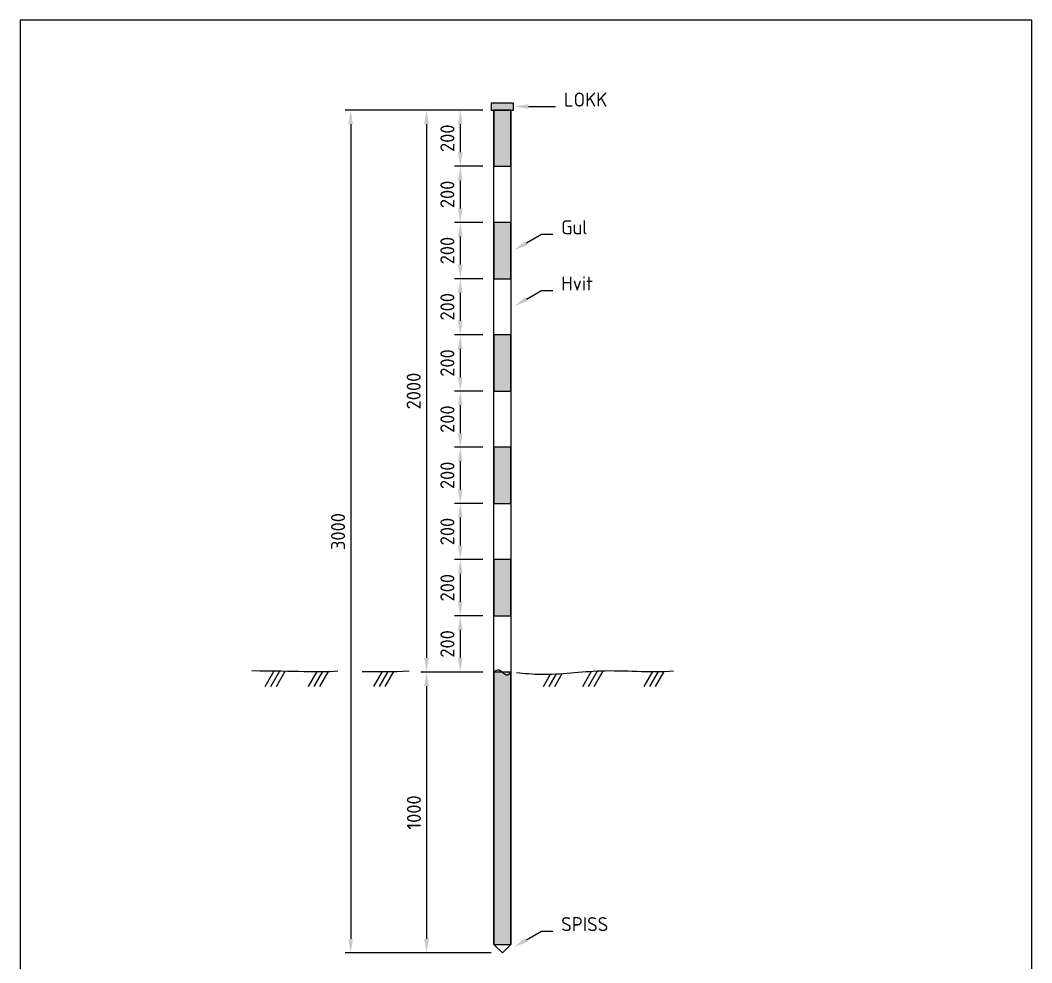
# Model space of a CAD drawing. Header units: millimetres. Extents: x 0 to 3600, y 0 to 5540.
# Drawn here: x 0 to 3600, y 2185 to 5540 of the extents above; entities that cross this region are included whole.
import ezdxf
from ezdxf import colors
from ezdxf.entities.mleader import LeaderData, LeaderLine
from ezdxf.math import Vec2, Vec3

# ---------------------------------------------------------------- set-up
doc = ezdxf.new("R2010")
doc.units = ezdxf.units.MM
for name, color, linetype in [('DIM-ISO_1-10', 4, 'Continuous'), ('RAMME', 7, 'Continuous'), ('Skravur-Sort', 250, 'Continuous'), ('Stolpe', 7, 'Continuous'), ('Strek-tynn', 8, 'Continuous')]:
    doc.layers.add(name, color=color, linetype=linetype)
doc.layers.add('Skravur-grå', color=7, linetype='Continuous', true_color=0xd3d3d3)
doc.layers.add('Skravur-Gul', color=7, linetype='Continuous', true_color=0xffcc1f)
doc.layers.add('Stolpe-kontur', color=4, linetype='Continuous', plot=False)
doc.styles.add('ISO25', font='ISO3098.shx')
doc.dimstyles.new('DIM-ISO_1-20', dxfattribs={"dimscale": 20, "dimtxt": 2.5, "dimasz": 2.5, "dimexe": 1, "dimexo": 2, "dimgap": 1, "dimtad": 1, "dimdec": 0, "dimdsep": 46, "dimtxsty": 'ISO25', "dimcen": 0, "dimclrd": 256, "dimclre": 256, "dimclrt": 2, "dimadec": 0, "dimazin": 0, "dimtp": 0.1, "dimtm": 0.1, "dimtfac": 0.71, "dimtdec": 0, "dimtmove": 0, "dimatfit": 3, "dimfxl": 1, "dimtzin": 0, "dimarcsym": 0})

# ---------------------------------------------------------------- blocks, each defined once
blk = doc.blocks.new('*D8')
at = {"layer": 'Defpoints', "color": 0, "transparency": 16777216}
for p in [(1686.1, 5220), (1566.1, 5020), (1686.1, 5020)]:
    blk.add_point(p, dxfattribs=at)
at = {"layer": 'DIM-ISO_1-10', "lineweight": -2, "transparency": 16777216}
for p, q in [((1646.1, 5220), (1546.1, 5220)), ((1566.1, 5170), (1566.1, 5070)), ((1646.1, 5020), (1546.1, 5020))]:
    blk.add_line(p, q, dxfattribs=at)
at = {"layer": 'DIM-ISO_1-10', "transparency": 16777216}
for points in [[(1557.7, 5170), (1574.4, 5170), (1566.1, 5220)], [(1557.7, 5070), (1574.4, 5070), (1566.1, 5020)]]:
    blk.add_solid(points, dxfattribs=at)
at = {"layer": 'DIM-ISO_1-10', "color": 2, "transparency": 16777216, "insert": (1520.2, 5120), "char_height": 50, "attachment_point": 5, "rotation": 90, "style": 'ISO25'}
blk.add_mtext('200', dxfattribs=at)
blk = doc.blocks.new('*D9')
at = {"layer": 'Defpoints', "color": 0, "transparency": 16777216}
for p in [(1686.1, 5020), (1566.1, 4820), (1686.1, 4820)]:
    blk.add_point(p, dxfattribs=at)
at = {"layer": 'DIM-ISO_1-10', "lineweight": -2, "transparency": 16777216}
for p, q in [((1646.1, 5020), (1546.1, 5020)), ((1566.1, 4970), (1566.1, 4870)), ((1646.1, 4820), (1546.1, 4820))]:
    blk.add_line(p, q, dxfattribs=at)
at = {"layer": 'DIM-ISO_1-10', "transparency": 16777216}
for points in [[(1557.7, 4970), (1574.4, 4970), (1566.1, 5020)], [(1557.7, 4870), (1574.4, 4870), (1566.1, 4820)]]:
    blk.add_solid(points, dxfattribs=at)
at = {"layer": 'DIM-ISO_1-10', "color": 2, "transparency": 16777216, "insert": (1520.2, 4920), "char_height": 50, "attachment_point": 5, "rotation": 90, "style": 'ISO25'}
blk.add_mtext('200', dxfattribs=at)
blk = doc.blocks.new('*D10')
at = {"layer": 'Defpoints', "color": 0, "transparency": 16777216}
for p in [(1686.1, 4820), (1566.1, 4620), (1686.1, 4620)]:
    blk.add_point(p, dxfattribs=at)
at = {"layer": 'DIM-ISO_1-10', "lineweight": -2, "transparency": 16777216}
for p, q in [((1646.1, 4820), (1546.1, 4820)), ((1566.1, 4770), (1566.1, 4670)), ((1646.1, 4620), (1546.1, 4620))]:
    blk.add_line(p, q, dxfattribs=at)
at = {"layer": 'DIM-ISO_1-10', "transparency": 16777216}
for points in [[(1557.7, 4770), (1574.4, 4770), (1566.1, 4820)], [(1557.7, 4670), (1574.4, 4670), (1566.1, 4620)]]:
    blk.add_solid(points, dxfattribs=at)
at = {"layer": 'DIM-ISO_1-10', "color": 2, "transparency": 16777216, "insert": (1520.2, 4720), "char_height": 50, "attachment_point": 5, "rotation": 90, "style": 'ISO25'}
blk.add_mtext('200', dxfattribs=at)
blk = doc.blocks.new('*D11')
at = {"layer": 'Defpoints', "color": 0, "transparency": 16777216}
for p in [(1686.1, 3220), (1446.1, 2220), (1716.1, 2220)]:
    blk.add_point(p, dxfattribs=at)
at = {"layer": 'DIM-ISO_1-10', "lineweight": -2, "transparency": 16777216}
for p, q in [((1646.1, 3220), (1426.1, 3220)), ((1446.1, 3170), (1446.1, 2270)), ((1676.1, 2220), (1426.1, 2220))]:
    blk.add_line(p, q, dxfattribs=at)
at = {"layer": 'DIM-ISO_1-10', "transparency": 16777216}
for points in [[(1437.7, 3170), (1454.4, 3170), (1446.1, 3220)], [(1437.7, 2270), (1454.4, 2270), (1446.1, 2220)]]:
    blk.add_solid(points, dxfattribs=at)
at = {"layer": 'DIM-ISO_1-10', "color": 2, "transparency": 16777216, "insert": (1401.1, 2720), "char_height": 50, "attachment_point": 5, "rotation": 90, "style": 'ISO25'}
blk.add_mtext('1000', dxfattribs=at)
blk = doc.blocks.new('*D12')
at = {"layer": 'Defpoints', "color": 0, "transparency": 16777216}
for p in [(1686.1, 5220), (1446.1, 3220), (1686.1, 3220)]:
    blk.add_point(p, dxfattribs=at)
at = {"layer": 'DIM-ISO_1-10', "lineweight": -2, "transparency": 16777216}
for p, q in [((1646.1, 5220), (1426.1, 5220)), ((1446.1, 5170), (1446.1, 3270)), ((1646.1, 3220), (1426.1, 3220))]:
    blk.add_line(p, q, dxfattribs=at)
at = {"layer": 'DIM-ISO_1-10', "transparency": 16777216}
for points in [[(1437.7, 5170), (1454.4, 5170), (1446.1, 5220)], [(1437.7, 3270), (1454.4, 3270), (1446.1, 3220)]]:
    blk.add_solid(points, dxfattribs=at)
at = {"layer": 'DIM-ISO_1-10', "color": 2, "transparency": 16777216, "insert": (1400.2, 4220), "char_height": 50, "attachment_point": 5, "rotation": 90, "style": 'ISO25'}
blk.add_mtext('2000', dxfattribs=at)
blk = doc.blocks.new('*D14')
at = {"layer": 'Defpoints', "color": 0, "transparency": 16777216}
for p in [(1686.1, 5220), (1176.1, 2220), (1716.1, 2220)]:
    blk.add_point(p, dxfattribs=at)
at = {"layer": 'DIM-ISO_1-10', "lineweight": -2, "transparency": 16777216}
for p, q in [((1646.1, 5220), (1156.1, 5220)), ((1176.1, 5170), (1176.1, 2270)), ((1676.1, 2220), (1156.1, 2220))]:
    blk.add_line(p, q, dxfattribs=at)
at = {"layer": 'DIM-ISO_1-10', "transparency": 16777216}
for points in [[(1167.7, 5170), (1184.4, 5170), (1176.1, 5220)], [(1167.7, 2270), (1184.4, 2270), (1176.1, 2220)]]:
    blk.add_solid(points, dxfattribs=at)
at = {"layer": 'DIM-ISO_1-10', "color": 2, "transparency": 16777216, "insert": (1131.1, 3720), "char_height": 50, "attachment_point": 5, "rotation": 90, "style": 'ISO25'}
blk.add_mtext('3000', dxfattribs=at)
blk = doc.blocks.new('*D16')
at = {"layer": 'Defpoints', "color": 0, "transparency": 16777216}
for p in [(1686.1, 4620), (1566.1, 4420), (1686.1, 4420)]:
    blk.add_point(p, dxfattribs=at)
at = {"layer": 'DIM-ISO_1-10', "lineweight": -2, "transparency": 16777216}
for p, q in [((1646.1, 4620), (1546.1, 4620)), ((1566.1, 4570), (1566.1, 4470)), ((1646.1, 4420), (1546.1, 4420))]:
    blk.add_line(p, q, dxfattribs=at)
at = {"layer": 'DIM-ISO_1-10', "transparency": 16777216}
for points in [[(1557.7, 4570), (1574.4, 4570), (1566.1, 4620)], [(1557.7, 4470), (1574.4, 4470), (1566.1, 4420)]]:
    blk.add_solid(points, dxfattribs=at)
at = {"layer": 'DIM-ISO_1-10', "color": 2, "transparency": 16777216, "insert": (1520.2, 4520), "char_height": 50, "attachment_point": 5, "rotation": 90, "style": 'ISO25'}
blk.add_mtext('200', dxfattribs=at)
blk = doc.blocks.new('*D15')
at = {"layer": 'Defpoints', "color": 0, "transparency": 16777216}
for p in [(1686.1, 4420), (1566.1, 4220), (1686.1, 4220)]:
    blk.add_point(p, dxfattribs=at)
at = {"layer": 'DIM-ISO_1-10', "lineweight": -2, "transparency": 16777216}
for p, q in [((1646.1, 4420), (1546.1, 4420)), ((1566.1, 4370), (1566.1, 4270)), ((1646.1, 4220), (1546.1, 4220))]:
    blk.add_line(p, q, dxfattribs=at)
at = {"layer": 'DIM-ISO_1-10', "transparency": 16777216}
for points in [[(1557.7, 4370), (1574.4, 4370), (1566.1, 4420)], [(1557.7, 4270), (1574.4, 4270), (1566.1, 4220)]]:
    blk.add_solid(points, dxfattribs=at)
at = {"layer": 'DIM-ISO_1-10', "color": 2, "transparency": 16777216, "insert": (1520.2, 4320), "char_height": 50, "attachment_point": 5, "rotation": 90, "style": 'ISO25'}
blk.add_mtext('200', dxfattribs=at)
blk = doc.blocks.new('*D18')
at = {"layer": 'Defpoints', "color": 0, "transparency": 16777216}
for p in [(1686.1, 3820), (1566.1, 3620), (1686.1, 3620)]:
    blk.add_point(p, dxfattribs=at)
at = {"layer": 'DIM-ISO_1-10', "lineweight": -2, "transparency": 16777216}
for p, q in [((1646.1, 3820), (1546.1, 3820)), ((1566.1, 3770), (1566.1, 3670)), ((1646.1, 3620), (1546.1, 3620))]:
    blk.add_line(p, q, dxfattribs=at)
at = {"layer": 'DIM-ISO_1-10', "transparency": 16777216}
for points in [[(1557.7, 3770), (1574.4, 3770), (1566.1, 3820)], [(1557.7, 3670), (1574.4, 3670), (1566.1, 3620)]]:
    blk.add_solid(points, dxfattribs=at)
at = {"layer": 'DIM-ISO_1-10', "color": 2, "transparency": 16777216, "insert": (1520.2, 3720), "char_height": 50, "attachment_point": 5, "rotation": 90, "style": 'ISO25'}
blk.add_mtext('200', dxfattribs=at)
blk = doc.blocks.new('*D17')
at = {"layer": 'Defpoints', "color": 0, "transparency": 16777216}
for p in [(1686.1, 3620), (1566.1, 3420), (1686.1, 3420)]:
    blk.add_point(p, dxfattribs=at)
at = {"layer": 'DIM-ISO_1-10', "lineweight": -2, "transparency": 16777216}
for p, q in [((1646.1, 3620), (1546.1, 3620)), ((1566.1, 3570), (1566.1, 3470)), ((1646.1, 3420), (1546.1, 3420))]:
    blk.add_line(p, q, dxfattribs=at)
at = {"layer": 'DIM-ISO_1-10', "transparency": 16777216}
for points in [[(1557.7, 3570), (1574.4, 3570), (1566.1, 3620)], [(1557.7, 3470), (1574.4, 3470), (1566.1, 3420)]]:
    blk.add_solid(points, dxfattribs=at)
at = {"layer": 'DIM-ISO_1-10', "color": 2, "transparency": 16777216, "insert": (1520.2, 3520), "char_height": 50, "attachment_point": 5, "rotation": 90, "style": 'ISO25'}
blk.add_mtext('200', dxfattribs=at)
blk = doc.blocks.new('*D19')
at = {"layer": 'Defpoints', "color": 0, "transparency": 16777216}
for p in [(1686.1, 4220), (1566.1, 4020), (1686.1, 4020)]:
    blk.add_point(p, dxfattribs=at)
at = {"layer": 'DIM-ISO_1-10', "lineweight": -2, "transparency": 16777216}
for p, q in [((1646.1, 4220), (1546.1, 4220)), ((1566.1, 4170), (1566.1, 4070)), ((1646.1, 4020), (1546.1, 4020))]:
    blk.add_line(p, q, dxfattribs=at)
at = {"layer": 'DIM-ISO_1-10', "transparency": 16777216}
for points in [[(1557.7, 4170), (1574.4, 4170), (1566.1, 4220)], [(1557.7, 4070), (1574.4, 4070), (1566.1, 4020)]]:
    blk.add_solid(points, dxfattribs=at)
at = {"layer": 'DIM-ISO_1-10', "color": 2, "transparency": 16777216, "insert": (1520.2, 4120), "char_height": 50, "attachment_point": 5, "rotation": 90, "style": 'ISO25'}
blk.add_mtext('200', dxfattribs=at)
blk = doc.blocks.new('*D20')
at = {"layer": 'Defpoints', "color": 0, "transparency": 16777216}
for p in [(1686.1, 4020), (1566.1, 3820), (1686.1, 3820)]:
    blk.add_point(p, dxfattribs=at)
at = {"layer": 'DIM-ISO_1-10', "lineweight": -2, "transparency": 16777216}
for p, q in [((1646.1, 4020), (1546.1, 4020)), ((1566.1, 3970), (1566.1, 3870)), ((1646.1, 3820), (1546.1, 3820))]:
    blk.add_line(p, q, dxfattribs=at)
at = {"layer": 'DIM-ISO_1-10', "transparency": 16777216}
for points in [[(1557.7, 3970), (1574.4, 3970), (1566.1, 4020)], [(1557.7, 3870), (1574.4, 3870), (1566.1, 3820)]]:
    blk.add_solid(points, dxfattribs=at)
at = {"layer": 'DIM-ISO_1-10', "color": 2, "transparency": 16777216, "insert": (1520.2, 3920), "char_height": 50, "attachment_point": 5, "rotation": 90, "style": 'ISO25'}
blk.add_mtext('200', dxfattribs=at)
blk = doc.blocks.new('*D21')
at = {"layer": 'Defpoints', "color": 0, "transparency": 16777216}
for p in [(1686.1, 3420), (1566.1, 3220), (1686.1, 3220)]:
    blk.add_point(p, dxfattribs=at)
at = {"layer": 'DIM-ISO_1-10', "lineweight": -2, "transparency": 16777216}
for p, q in [((1646.1, 3420), (1546.1, 3420)), ((1566.1, 3370), (1566.1, 3270)), ((1646.1, 3220), (1546.1, 3220))]:
    blk.add_line(p, q, dxfattribs=at)
at = {"layer": 'DIM-ISO_1-10', "transparency": 16777216}
for points in [[(1557.7, 3370), (1574.4, 3370), (1566.1, 3420)], [(1557.7, 3270), (1574.4, 3270), (1566.1, 3220)]]:
    blk.add_solid(points, dxfattribs=at)
at = {"layer": 'DIM-ISO_1-10', "color": 2, "transparency": 16777216, "insert": (1520.2, 3320), "char_height": 50, "attachment_point": 5, "rotation": 90, "style": 'ISO25'}
blk.add_mtext('200', dxfattribs=at)

msp = doc.modelspace()

# ---------------------------------------------------------------- hatches: boundary and pattern name
at = {"layer": 'Skravur-grå'}
h = msp.add_hatch(color=256, dxfattribs=at)
h.dxf.hatch_style = 1
h.paths.add_polyline_path([(1746.1, 3220), (1686.1, 3220), (1686.1, 2250), (1746.1, 2250)])
at = {"layer": 'Skravur-Gul'}
h = msp.add_hatch(color=256, dxfattribs=at)
h.dxf.hatch_style = 1
h.paths.add_polyline_path([(1686.1, 5020), (1746.1, 5020), (1746.1, 5220), (1686.1, 5220)])
h = msp.add_hatch(color=256, dxfattribs=at)
h.dxf.hatch_style = 1
h.paths.add_polyline_path([(1686.1, 4620), (1746.1, 4620), (1746.1, 4820), (1686.1, 4820)])
h = msp.add_hatch(color=256, dxfattribs=at)
h.dxf.hatch_style = 1
h.paths.add_polyline_path([(1686.1, 4220), (1746.1, 4220), (1746.1, 4420), (1686.1, 4420)])
h = msp.add_hatch(color=256, dxfattribs=at)
h.dxf.hatch_style = 1
h.paths.add_polyline_path([(1686.1, 3820), (1746.1, 3820), (1746.1, 4020), (1686.1, 4020)])
h = msp.add_hatch(color=256, dxfattribs=at)
h.dxf.hatch_style = 1
h.paths.add_polyline_path([(1686.1, 3420), (1746.1, 3420), (1746.1, 3620), (1686.1, 3620)])
at = {"layer": 'Skravur-Sort'}
h = msp.add_hatch(color=256, dxfattribs=at)
h.dxf.hatch_style = 1
h.paths.add_polyline_path([(1756.1, 5220), (1756.1, 5245), (1676.1, 5245), (1676.1, 5220)])

# ---------------------------------------------------------------- linework, layer by layer
at = {"layer": 'DIM-ISO_1-10'}
msp.add_lwpolyline([(1676.1, 5220), (1756.1, 5220), (1756.1, 5245), (1676.1, 5245)], close=True, dxfattribs=at)
msp.add_spline([(1686.1, 3220), (1700.1, 3228), (1716.1, 3220), (1731.1, 3209.5), (1746.1, 3220)], degree=3, dxfattribs=at)
at = {"layer": 'RAMME'}
msp.add_lwpolyline([(0, 0), (3600, 0), (3600, 5540), (0, 5540)], close=True, dxfattribs=at)
at = {"layer": 'Stolpe'}
msp.add_lwpolyline([(1686.1, 2250), (1686.1, 5220), (1746.1, 5220), (1746.1, 2250), (1716.1, 2220)], close=True, dxfattribs=at)
at = {"layer": 'Stolpe-kontur'}
for points in [[(1686.1, 5020), (1746.1, 5020), (1746.1, 5220), (1686.1, 5220)], [(1686.1, 4620), (1746.1, 4620), (1746.1, 4820), (1686.1, 4820)], [(1686.1, 4220), (1746.1, 4220), (1746.1, 4420), (1686.1, 4420)], [(1686.1, 3820), (1746.1, 3820), (1746.1, 4020), (1686.1, 4020)], [(1686.1, 3420), (1746.1, 3420), (1746.1, 3620), (1686.1, 3620)], [(1686.1, 2250), (1746.1, 2250), (1746.1, 3220), (1686.1, 3220)]]:
    msp.add_lwpolyline(points, close=True, dxfattribs=at)
at = {"layer": 'Strek-tynn'}
for p, q in [((871.7, 3168.5), (903.8, 3224.2)), ((891.7, 3168.5), (923.6, 3223.8)), ((911.7, 3168.5), (943.4, 3223.5)), ((1026.4, 3168.5), (1057.1, 3221.6)), ((1046.4, 3168.5), (1077.1, 3221.7)), ((1066.4, 3168.5), (1097.4, 3222.1)), ((1258.6, 3168.5), (1289.3, 3221.6)), ((1278.6, 3168.5), (1309.3, 3221.7)), ((1298.6, 3168.5), (1329.6, 3222.1)), ((1862.4, 3168.5), (1887.7, 3212.4)), ((1882.4, 3168.5), (1908.2, 3213.2)), ((1902.4, 3168.5), (1929, 3214.5)), ((2002.1, 3168.5), (2033.4, 3222.6)), ((2022.1, 3168.5), (2054, 3223.8)), ((2042.1, 3168.5), (2074.5, 3224.5)), ((2221.1, 3168.5), (2251.7, 3221.6)), ((2241.1, 3168.5), (2271.8, 3221.7)), ((2261.1, 3168.5), (2292, 3222.1))]:
    msp.add_line(p, q, dxfattribs=at)
for points in [[(824.3, 3224.8), (983.6, 3224.5), (1055.8, 3218.5), (1130.9, 3223.7)], [(1216.5, 3222.3), (1284.4, 3221.3), (1323.4, 3221), (1383.7, 3223.7)]]:
    msp.add_open_spline(points, degree=3, dxfattribs=at)
msp.add_open_spline([(1766.1, 3218), (1795, 3215.1), (1895, 3206.4), (2080.2, 3235.1), (2236.3, 3217.5), (2325.5, 3223.7)], degree=3, knots=[20.059576, 20.059576, 20.059576, 20.059576, 107.06225, 320.940217, 576.425739, 576.425739, 576.425739, 576.425739], dxfattribs=at)

# ---------------------------------------------------------------- dimensions: what is measured, and where the dimension line sits
at = {"layer": 'DIM-ISO_1-10'}
for base, p2, picture, middle in [((1176.1, 2220), (1716.1, 2220), '*D14', (1131.1, 3720)), ((1446.1, 3220), (1686.1, 3220), '*D12', (1400.2, 4220)), ((1566.1, 5020), (1686.1, 5020), '*D8', (1520.2, 5120))]:
    dim = msp.add_linear_dim(base=base, p1=(1686.1, 5220), p2=p2, angle=90, dimstyle='DIM-ISO_1-20', dxfattribs=at)
    dim.commit()
    dim.dimension.update_dxf_attribs({"geometry": picture, "text_midpoint": middle})
for base, p1, p2, picture, middle in [((1566.1, 4820), (1686.1, 5020), (1686.1, 4820), '*D9', (1520.2, 4920)), ((1566.1, 4620), (1686.1, 4820), (1686.1, 4620), '*D10', (1520.2, 4720)), ((1566.1, 4420), (1686.1, 4620), (1686.1, 4420), '*D16', (1520.2, 4520)), ((1566.1, 4220), (1686.1, 4420), (1686.1, 4220), '*D15', (1520.2, 4320)), ((1566.1, 4020), (1686.1, 4220), (1686.1, 4020), '*D19', (1520.2, 4120)), ((1566.1, 3820), (1686.1, 4020), (1686.1, 3820), '*D20', (1520.2, 3920)), ((1566.1, 3620), (1686.1, 3820), (1686.1, 3620), '*D18', (1520.2, 3720)), ((1566.1, 3420), (1686.1, 3620), (1686.1, 3420), '*D17', (1520.2, 3520)), ((1566.1, 3220), (1686.1, 3420), (1686.1, 3220), '*D21', (1520.2, 3320)), ((1446.1, 2220), (1686.1, 3220), (1716.1, 2220), '*D11', (1401.1, 2720))]:
    dim = msp.add_linear_dim(base=base, p1=p1, p2=p2, angle=90, dimstyle='DIM-ISO_1-20', override={"dimtmove": 1}, dxfattribs=at)
    dim.commit()
    dim.dimension.update_dxf_attribs({"geometry": picture, "text_midpoint": middle})

# ---------------------------------------------------------------- leaders
ml = msp.add_multileader_mtext('Standard', dxfattribs=at)
ml.set_content('LOKK', color=2, style='ISO25')
ml.set_leader_properties()
ml.build(insert=Vec2(0, 0))
ml.multileader.update_dxf_attribs({"text_left_attachment_type": 7, "text_right_attachment_type": 7, "text_top_attachment_type": 10, "text_bottom_attachment_type": 10, "dogleg_length": 2, "arrow_head_size": 50, "scale": 20})
ctx = ml.context
ctx.base_point, ctx.scale, ctx.char_height, ctx.arrow_head_size, ctx.landing_gap_size, ctx.plane_origin = Vec3(1905.1, 5232.7), 20, 50, 50, 30, Vec3(1758.6, 5232.7)
ctx.left_attachment, ctx.right_attachment, ctx.top_attachment, ctx.bottom_attachment = 7, 7, 10, 10
notes = []
notes.append((ctx, [(0, (1, 1, 0), (1865.1, 5232.7), (1, 0), 40, [(0, [(1758.6, 5232.7)], 0, [])])]))
ctx.mtext.insert, ctx.mtext.flow_direction = Vec3(1935.1, 5282.7), 5
ml = msp.add_multileader_mtext('Standard', dxfattribs=at)
ml.set_content('Gul', color=2, style='ISO25')
ml.set_leader_properties()
ml.build(insert=Vec2(0, 0))
ml.multileader.update_dxf_attribs({"text_left_attachment_type": 7, "text_right_attachment_type": 7, "text_top_attachment_type": 10, "text_bottom_attachment_type": 10, "dogleg_length": 2, "arrow_head_size": 50, "scale": 20})
ctx = ml.context
ctx.base_point, ctx.scale, ctx.char_height, ctx.arrow_head_size, ctx.landing_gap_size, ctx.plane_origin = Vec3(1895.1, 4778), 20, 50, 50, 30, Vec3(1758.6, 4722.3)
ctx.left_attachment, ctx.right_attachment, ctx.top_attachment, ctx.bottom_attachment = 7, 7, 10, 10
notes.append((ctx, [(0, (1, 1, 0), (1855.1, 4778), (1, 0), 40, [(0, [(1758.6, 4722.3)], 0, [])])]))
ctx.mtext.insert, ctx.mtext.flow_direction = Vec3(1925.1, 4828.1), 5
ml = msp.add_multileader_mtext('Standard', dxfattribs=at)
ml.set_content('Hvit', color=2, style='ISO25')
ml.set_leader_properties()
ml.build(insert=Vec2(0, 0))
ml.multileader.update_dxf_attribs({"text_left_attachment_type": 7, "text_right_attachment_type": 7, "text_top_attachment_type": 10, "text_bottom_attachment_type": 10, "dogleg_length": 2, "arrow_head_size": 50, "scale": 20})
ctx = ml.context
ctx.base_point, ctx.scale, ctx.char_height, ctx.arrow_head_size, ctx.landing_gap_size, ctx.plane_origin = Vec3(1895.1, 4578), 20, 50, 50, 30, Vec3(1758.6, 4222.3)
ctx.left_attachment, ctx.right_attachment, ctx.top_attachment, ctx.bottom_attachment = 7, 7, 10, 10
notes.append((ctx, [(0, (1, 1, 0), (1855.1, 4578), (1, 0), 40, [(0, [(1758.6, 4522.3)], 0, [])])]))
ctx.mtext.insert, ctx.mtext.flow_direction = Vec3(1925.1, 4628), 5
ml = msp.add_multileader_mtext('Standard', dxfattribs=at)
ml.set_content('SPISS', color=2, style='ISO25')
ml.set_leader_properties()
ml.build(insert=Vec2(0, 0))
ml.multileader.update_dxf_attribs({"text_left_attachment_type": 7, "text_right_attachment_type": 7, "text_top_attachment_type": 10, "text_bottom_attachment_type": 10, "dogleg_length": 2, "arrow_head_size": 50, "scale": 20})
ctx = ml.context
ctx.base_point, ctx.scale, ctx.char_height, ctx.arrow_head_size, ctx.landing_gap_size, ctx.plane_origin = Vec3(1895.1, 2297.5), 20, 50, 50, 30, Vec3(1758.6, 2241.8)
ctx.left_attachment, ctx.right_attachment, ctx.top_attachment, ctx.bottom_attachment = 7, 7, 10, 10
notes.append((ctx, [(0, (1, 1, 0), (1855.1, 2297.5), (1, 0), 40, [(0, [(1758.6, 2241.8)], 0, [])])]))
ctx.mtext.insert, ctx.mtext.flow_direction = Vec3(1925.1, 2347.5), 5
for ctx, leaders in notes:
    for number, flags, end, landing, length, lines in leaders:
        leader = LeaderData()
        leader.index, (leader.has_last_leader_line, leader.has_dogleg_vector, leader.attachment_direction) = number, flags
        leader.last_leader_point, leader.dogleg_vector, leader.dogleg_length = Vec3(end), Vec3(landing), length
        for number, points, colour, breaks in lines:
            line = LeaderLine()
            line.index, line.vertices, line.color, line.breaks = number, Vec3.list(points), colors.encode_raw_color(colour), breaks
            leader.lines.append(line)
        ctx.leaders.append(leader)

doc.saveas('drawing.dxf')
